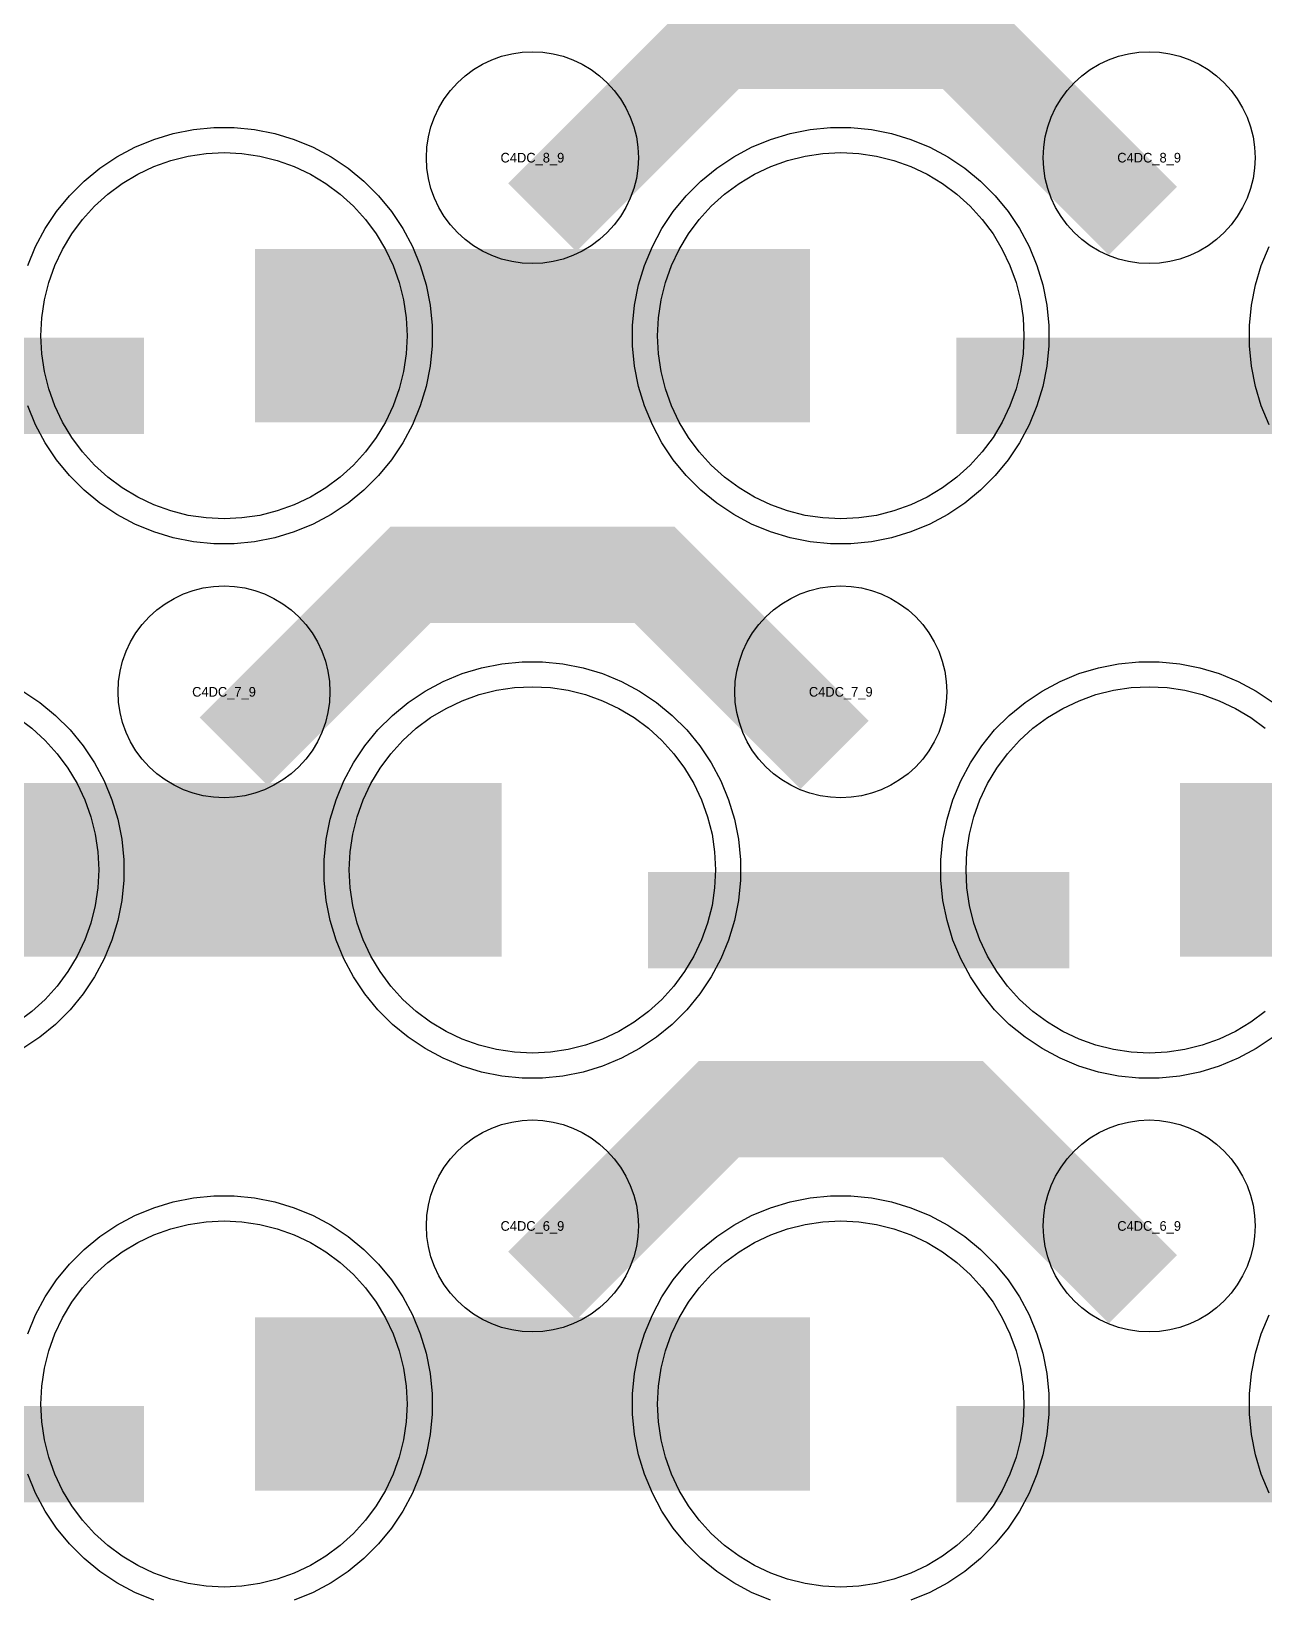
# Model space of a CAD drawing. Extents: x -11880 to 11880, y -14992 to 14992.
# Drawn here: x -9170 to -8850, y -14057.4 to -13652.1 of the extents above; entities that cross this region are included whole.
import ezdxf
from ezdxf.enums import TextEntityAlignment as Align

# ---------------------------------------------------------------- set-up
doc = ezdxf.new("R2010")
doc.units = 0
doc.header["$MEASUREMENT"] = 0
for name, color, linetype in [('GDS_775_DT_237', 138, 'CONTINUOUS'), ('RDL1_FS', 34, 'CONTINUOUS'), ('RDL_BS', 160, 'CONTINUOUS')]:
    doc.layers.add(name, color=color, linetype=linetype)

msp = doc.modelspace()

# ---------------------------------------------------------------- linework, layer by layer
at = {"layer": 'RDL1_FS', "color": 241, "true_color": 0xf7abae}
for points in [[(-9120, -13778.559), (-9124.657, -13778.33), (-9129.268, -13777.646), (-9133.791, -13776.514), (-9138.181, -13774.942), (-9142.395, -13772.95), (-9146.395, -13770.552), (-9150.14, -13767.774), (-9153.594, -13764.644), (-9156.724, -13761.19), (-9159.502, -13757.445), (-9161.9, -13753.445), (-9163.892, -13749.231), (-9165.464, -13744.841), (-9166.596, -13740.318), (-9167.28, -13735.707), (-9167.509, -13731.05), (-9167.28, -13726.393), (-9166.596, -13721.782), (-9165.464, -13717.259), (-9163.892, -13712.869), (-9161.9, -13708.655), (-9159.502, -13704.655), (-9156.724, -13700.91), (-9153.594, -13697.456), (-9150.14, -13694.326), (-9146.395, -13691.548), (-9142.395, -13689.15), (-9138.181, -13687.158), (-9133.791, -13685.586), (-9129.268, -13684.454), (-9124.657, -13683.77), (-9120, -13683.541), (-9115.343, -13683.77), (-9110.732, -13684.454), (-9106.209, -13685.586), (-9101.819, -13687.158), (-9097.605, -13689.15), (-9093.605, -13691.548), (-9089.86, -13694.326), (-9086.406, -13697.456), (-9083.276, -13700.91), (-9080.498, -13704.655), (-9078.1, -13708.655), (-9076.108, -13712.869), (-9074.536, -13717.259), (-9073.404, -13721.782), (-9072.72, -13726.393), (-9072.491, -13731.05), (-9072.72, -13735.707), (-9073.404, -13740.318), (-9074.536, -13744.841), (-9076.108, -13749.231), (-9078.1, -13753.445), (-9080.498, -13757.445), (-9083.276, -13761.19), (-9086.406, -13764.644), (-9089.86, -13767.774), (-9093.605, -13770.552), (-9097.605, -13772.95), (-9101.819, -13774.942), (-9106.209, -13776.514), (-9110.732, -13777.646), (-9115.343, -13778.33)], [(-8960, -13778.559), (-8964.657, -13778.33), (-8969.268, -13777.646), (-8973.791, -13776.514), (-8978.181, -13774.942), (-8982.395, -13772.95), (-8986.395, -13770.552), (-8990.14, -13767.774), (-8993.594, -13764.644), (-8996.724, -13761.19), (-8999.502, -13757.445), (-9001.9, -13753.445), (-9003.892, -13749.231), (-9005.464, -13744.841), (-9006.596, -13740.318), (-9007.28, -13735.707), (-9007.509, -13731.05), (-9007.28, -13726.393), (-9006.596, -13721.782), (-9005.464, -13717.259), (-9003.892, -13712.869), (-9001.9, -13708.655), (-8999.502, -13704.655), (-8996.724, -13700.91), (-8993.594, -13697.456), (-8990.14, -13694.326), (-8986.395, -13691.548), (-8982.395, -13689.15), (-8978.181, -13687.158), (-8973.791, -13685.586), (-8969.268, -13684.454), (-8964.657, -13683.77), (-8960, -13683.541), (-8955.343, -13683.77), (-8950.732, -13684.454), (-8946.209, -13685.586), (-8941.819, -13687.158), (-8937.605, -13689.15), (-8933.605, -13691.548), (-8929.86, -13694.326), (-8926.406, -13697.456), (-8923.276, -13700.91), (-8920.498, -13704.655), (-8918.1, -13708.655), (-8916.108, -13712.869), (-8914.536, -13717.259), (-8913.404, -13721.782), (-8912.72, -13726.393), (-8912.491, -13731.05), (-8912.72, -13735.707), (-8913.404, -13740.318), (-8914.536, -13744.841), (-8916.108, -13749.231), (-8918.1, -13753.445), (-8920.498, -13757.445), (-8923.276, -13761.19), (-8926.406, -13764.644), (-8929.86, -13767.774), (-8933.605, -13770.552), (-8937.605, -13772.95), (-8941.819, -13774.942), (-8946.209, -13776.514), (-8950.732, -13777.646), (-8955.343, -13778.33)], [(-9040, -13917.124), (-9044.657, -13916.895), (-9049.268, -13916.211), (-9053.791, -13915.079), (-9058.181, -13913.507), (-9062.395, -13911.515), (-9066.395, -13909.117), (-9070.14, -13906.339), (-9073.594, -13903.209), (-9076.724, -13899.755), (-9079.502, -13896.01), (-9081.9, -13892.01), (-9083.892, -13887.796), (-9085.464, -13883.406), (-9086.596, -13878.883), (-9087.28, -13874.272), (-9087.509, -13869.615), (-9087.28, -13864.958), (-9086.596, -13860.347), (-9085.464, -13855.824), (-9083.892, -13851.434), (-9081.9, -13847.22), (-9079.502, -13843.22), (-9076.724, -13839.475), (-9073.594, -13836.021), (-9070.14, -13832.891), (-9066.395, -13830.113), (-9062.395, -13827.715), (-9058.181, -13825.723), (-9053.791, -13824.151), (-9049.268, -13823.019), (-9044.657, -13822.335), (-9040, -13822.106), (-9035.343, -13822.335), (-9030.732, -13823.019), (-9026.209, -13824.151), (-9021.819, -13825.723), (-9017.605, -13827.715), (-9013.605, -13830.113), (-9009.86, -13832.891), (-9006.406, -13836.021), (-9003.276, -13839.475), (-9000.498, -13843.22), (-8998.1, -13847.22), (-8996.108, -13851.434), (-8994.536, -13855.824), (-8993.404, -13860.347), (-8992.72, -13864.958), (-8992.491, -13869.615), (-8992.72, -13874.272), (-8993.404, -13878.883), (-8994.536, -13883.406), (-8996.108, -13887.796), (-8998.1, -13892.01), (-9000.498, -13896.01), (-9003.276, -13899.755), (-9006.406, -13903.209), (-9009.86, -13906.339), (-9013.605, -13909.117), (-9017.605, -13911.515), (-9021.819, -13913.507), (-9026.209, -13915.079), (-9030.732, -13916.211), (-9035.343, -13916.895)], [(-9120, -14055.689), (-9124.657, -14055.46), (-9129.268, -14054.776), (-9133.791, -14053.644), (-9138.181, -14052.072), (-9142.395, -14050.08), (-9146.395, -14047.682), (-9150.14, -14044.904), (-9153.594, -14041.774), (-9156.724, -14038.32), (-9159.502, -14034.575), (-9161.9, -14030.575), (-9163.892, -14026.361), (-9165.464, -14021.971), (-9166.596, -14017.448), (-9167.28, -14012.837), (-9167.509, -14008.18), (-9167.28, -14003.523), (-9166.596, -13998.912), (-9165.464, -13994.389), (-9163.892, -13989.999), (-9161.9, -13985.785), (-9159.502, -13981.785), (-9156.724, -13978.04), (-9153.594, -13974.586), (-9150.14, -13971.456), (-9146.395, -13968.678), (-9142.395, -13966.28), (-9138.181, -13964.288), (-9133.791, -13962.716), (-9129.268, -13961.584), (-9124.657, -13960.9), (-9120, -13960.671), (-9115.343, -13960.9), (-9110.732, -13961.584), (-9106.209, -13962.716), (-9101.819, -13964.288), (-9097.605, -13966.28), (-9093.605, -13968.678), (-9089.86, -13971.456), (-9086.406, -13974.586), (-9083.276, -13978.04), (-9080.498, -13981.785), (-9078.1, -13985.785), (-9076.108, -13989.999), (-9074.536, -13994.389), (-9073.404, -13998.912), (-9072.72, -14003.523), (-9072.491, -14008.18), (-9072.72, -14012.837), (-9073.404, -14017.448), (-9074.536, -14021.971), (-9076.108, -14026.361), (-9078.1, -14030.575), (-9080.498, -14034.575), (-9083.276, -14038.32), (-9086.406, -14041.774), (-9089.86, -14044.904), (-9093.605, -14047.682), (-9097.605, -14050.08), (-9101.819, -14052.072), (-9106.209, -14053.644), (-9110.732, -14054.776), (-9115.343, -14055.46)], [(-8960, -14055.689), (-8964.657, -14055.46), (-8969.268, -14054.776), (-8973.791, -14053.644), (-8978.181, -14052.072), (-8982.395, -14050.08), (-8986.395, -14047.682), (-8990.14, -14044.904), (-8993.594, -14041.774), (-8996.724, -14038.32), (-8999.502, -14034.575), (-9001.9, -14030.575), (-9003.892, -14026.361), (-9005.464, -14021.971), (-9006.596, -14017.448), (-9007.28, -14012.837), (-9007.509, -14008.18), (-9007.28, -14003.523), (-9006.596, -13998.912), (-9005.464, -13994.389), (-9003.892, -13989.999), (-9001.9, -13985.785), (-8999.502, -13981.785), (-8996.724, -13978.04), (-8993.594, -13974.586), (-8990.14, -13971.456), (-8986.395, -13968.678), (-8982.395, -13966.28), (-8978.181, -13964.288), (-8973.791, -13962.716), (-8969.268, -13961.584), (-8964.657, -13960.9), (-8960, -13960.671), (-8955.343, -13960.9), (-8950.732, -13961.584), (-8946.209, -13962.716), (-8941.819, -13964.288), (-8937.605, -13966.28), (-8933.605, -13968.678), (-8929.86, -13971.456), (-8926.406, -13974.586), (-8923.276, -13978.04), (-8920.498, -13981.785), (-8918.1, -13985.785), (-8916.108, -13989.999), (-8914.536, -13994.389), (-8913.404, -13998.912), (-8912.72, -14003.523), (-8912.491, -14008.18), (-8912.72, -14012.837), (-8913.404, -14017.448), (-8914.536, -14021.971), (-8916.108, -14026.361), (-8918.1, -14030.575), (-8920.498, -14034.575), (-8923.276, -14038.32), (-8926.406, -14041.774), (-8929.86, -14044.904), (-8933.605, -14047.682), (-8937.605, -14050.08), (-8941.819, -14052.072), (-8946.209, -14053.644), (-8950.732, -14054.776), (-8955.343, -14055.46)]]:
    msp.add_lwpolyline(points, close=True, dxfattribs=at)
for points in [[(-9111.998, -13731.05, 45, 45, 0), (-9039.998, -13731.05, 45, 45, 0)], [(-9039.998, -13731.05, 45, 45, 0), (-8967.998, -13731.05, 45, 45, 0)], [(-9191.998, -13869.615, 45, 45, 0), (-9119.998, -13869.615, 45, 45, 0)], [(-9119.998, -13869.615, 45, 45, 0), (-9047.998, -13869.615, 45, 45, 0)], [(-8871.998, -13869.615, 45, 45, 0), (-8799.998, -13869.615, 45, 45, 0)], [(-9111.998, -14008.18, 45, 45, 0), (-9039.998, -14008.18, 45, 45, 0)], [(-9039.998, -14008.18, 45, 45, 0), (-8967.998, -14008.18, 45, 45, 0)]]:
    msp.add_lwpolyline(points, format="xyseb", dxfattribs=at)
for points in [[(-8849.86, -13906.339), (-8853.605, -13909.117), (-8857.605, -13911.515), (-8861.819, -13913.507), (-8866.209, -13915.079), (-8870.732, -13916.211), (-8875.343, -13916.895), (-8880, -13917.124), (-8884.657, -13916.895), (-8889.268, -13916.211), (-8893.791, -13915.079), (-8898.181, -13913.507), (-8902.395, -13911.515), (-8906.395, -13909.117), (-8910.14, -13906.339), (-8913.594, -13903.209), (-8916.724, -13899.755), (-8919.502, -13896.01), (-8921.9, -13892.01), (-8923.892, -13887.796), (-8925.464, -13883.406), (-8926.596, -13878.883), (-8927.28, -13874.272), (-8927.509, -13869.615), (-8927.28, -13864.958), (-8926.596, -13860.347), (-8925.464, -13855.824), (-8923.892, -13851.434), (-8921.9, -13847.22), (-8919.502, -13843.22), (-8916.724, -13839.475), (-8913.594, -13836.021), (-8910.14, -13832.891), (-8906.395, -13830.113), (-8902.395, -13827.715), (-8898.181, -13825.723), (-8893.791, -13824.151), (-8889.268, -13823.019), (-8884.657, -13822.335), (-8880, -13822.106), (-8875.343, -13822.335), (-8870.732, -13823.019), (-8866.209, -13824.151), (-8861.819, -13825.723), (-8857.605, -13827.715), (-8853.605, -13830.113), (-8849.86, -13832.891)], [(-9173.605, -13830.113), (-9169.86, -13832.891), (-9166.406, -13836.021), (-9163.276, -13839.475), (-9160.498, -13843.22), (-9158.1, -13847.22), (-9156.108, -13851.434), (-9154.536, -13855.824), (-9153.404, -13860.347), (-9152.72, -13864.958), (-9152.491, -13869.615), (-9152.72, -13874.272), (-9153.404, -13878.883), (-9154.536, -13883.406), (-9156.108, -13887.796), (-9158.1, -13892.01), (-9160.498, -13896.01), (-9163.276, -13899.755), (-9166.406, -13903.209), (-9169.86, -13906.339), (-9173.605, -13909.117)]]:
    msp.add_lwpolyline(points, dxfattribs=at)
at = {"layer": 'RDL_BS'}
for points in [[(-9037.438, -13700.364, 25, 25, 0), (-8991.623, -13654.549, 25, 25, 0), (-8958.07, -13654.549, 25, 25, 0)], [(-8881.599, -13701.263, 25, 25, 0), (-8928.313, -13654.549, 25, 25, 0), (-8958.071, -13654.549, 25, 25, 0)], [(-9117.438, -13838.929, 25, 25, 0), (-9071.623, -13793.114, 25, 25, 0), (-9038.07, -13793.114, 25, 25, 0)], [(-8961.599, -13839.828, 25, 25, 0), (-9008.313, -13793.114, 25, 25, 0), (-9038.071, -13793.114, 25, 25, 0)], [(-9037.438, -13977.494, 25, 25, 0), (-8991.623, -13931.679, 25, 25, 0), (-8958.07, -13931.679, 25, 25, 0)], [(-8881.599, -13978.393, 25, 25, 0), (-8928.313, -13931.679, 25, 25, 0), (-8958.071, -13931.679, 25, 25, 0)]]:
    msp.add_lwpolyline(points, format="xyseb", dxfattribs=at)
for points in [[(-9040, -13712.356), (-9042.693, -13712.224), (-9045.365, -13711.828), (-9047.984, -13711.171), (-9050.519, -13710.264), (-9052.956, -13709.112), (-9055.28, -13707.719), (-9057.443, -13706.116), (-9059.442, -13704.304), (-9061.254, -13702.305), (-9062.857, -13700.142), (-9064.25, -13697.818), (-9065.402, -13695.381), (-9066.309, -13692.846), (-9066.966, -13690.227), (-9067.362, -13687.555), (-9067.494, -13684.862), (-9067.362, -13682.169), (-9066.966, -13679.497), (-9066.309, -13676.878), (-9065.402, -13674.343), (-9064.25, -13671.906), (-9062.857, -13669.582), (-9061.254, -13667.419), (-9059.442, -13665.42), (-9057.443, -13663.608), (-9055.28, -13662.005), (-9052.956, -13660.612), (-9050.519, -13659.46), (-9047.984, -13658.553), (-9045.365, -13657.896), (-9042.693, -13657.5), (-9040, -13657.368), (-9037.307, -13657.5), (-9034.635, -13657.896), (-9032.016, -13658.553), (-9029.481, -13659.46), (-9027.044, -13660.612), (-9024.72, -13662.005), (-9022.557, -13663.608), (-9020.558, -13665.42), (-9018.746, -13667.419), (-9017.143, -13669.582), (-9015.75, -13671.906), (-9014.598, -13674.343), (-9013.691, -13676.878), (-9013.034, -13679.497), (-9012.638, -13682.169), (-9012.506, -13684.862), (-9012.638, -13687.555), (-9013.034, -13690.227), (-9013.691, -13692.846), (-9014.598, -13695.381), (-9015.75, -13697.818), (-9017.143, -13700.142), (-9018.746, -13702.305), (-9020.558, -13704.304), (-9022.557, -13706.116), (-9024.72, -13707.719), (-9027.044, -13709.112), (-9029.481, -13710.264), (-9032.016, -13711.171), (-9034.635, -13711.828), (-9037.307, -13712.224)], [(-8880, -13712.356), (-8882.693, -13712.224), (-8885.365, -13711.828), (-8887.984, -13711.171), (-8890.519, -13710.264), (-8892.956, -13709.112), (-8895.28, -13707.719), (-8897.443, -13706.116), (-8899.442, -13704.304), (-8901.254, -13702.305), (-8902.857, -13700.142), (-8904.25, -13697.818), (-8905.402, -13695.381), (-8906.309, -13692.846), (-8906.966, -13690.227), (-8907.362, -13687.555), (-8907.494, -13684.862), (-8907.362, -13682.169), (-8906.966, -13679.497), (-8906.309, -13676.878), (-8905.402, -13674.343), (-8904.25, -13671.906), (-8902.857, -13669.582), (-8901.254, -13667.419), (-8899.442, -13665.42), (-8897.443, -13663.608), (-8895.28, -13662.005), (-8892.956, -13660.612), (-8890.519, -13659.46), (-8887.984, -13658.553), (-8885.365, -13657.896), (-8882.693, -13657.5), (-8880, -13657.368), (-8877.307, -13657.5), (-8874.635, -13657.896), (-8872.016, -13658.553), (-8869.481, -13659.46), (-8867.044, -13660.612), (-8864.72, -13662.005), (-8862.557, -13663.608), (-8860.558, -13665.42), (-8858.746, -13667.419), (-8857.143, -13669.582), (-8855.75, -13671.906), (-8854.598, -13674.343), (-8853.691, -13676.878), (-8853.034, -13679.497), (-8852.638, -13682.169), (-8852.506, -13684.862), (-8852.638, -13687.555), (-8853.034, -13690.227), (-8853.691, -13692.846), (-8854.598, -13695.381), (-8855.75, -13697.818), (-8857.143, -13700.142), (-8858.746, -13702.305), (-8860.558, -13704.304), (-8862.557, -13706.116), (-8864.72, -13707.719), (-8867.044, -13709.112), (-8869.481, -13710.264), (-8872.016, -13711.171), (-8874.635, -13711.828), (-8877.307, -13712.224)], [(-9120, -13850.921), (-9122.693, -13850.789), (-9125.365, -13850.393), (-9127.984, -13849.736), (-9130.519, -13848.829), (-9132.956, -13847.677), (-9135.28, -13846.284), (-9137.443, -13844.681), (-9139.442, -13842.869), (-9141.254, -13840.87), (-9142.857, -13838.707), (-9144.25, -13836.383), (-9145.402, -13833.946), (-9146.309, -13831.411), (-9146.966, -13828.792), (-9147.362, -13826.12), (-9147.494, -13823.427), (-9147.362, -13820.734), (-9146.966, -13818.062), (-9146.309, -13815.443), (-9145.402, -13812.908), (-9144.25, -13810.471), (-9142.857, -13808.147), (-9141.254, -13805.984), (-9139.442, -13803.985), (-9137.443, -13802.173), (-9135.28, -13800.57), (-9132.956, -13799.177), (-9130.519, -13798.025), (-9127.984, -13797.118), (-9125.365, -13796.461), (-9122.693, -13796.065), (-9120, -13795.933), (-9117.307, -13796.065), (-9114.635, -13796.461), (-9112.016, -13797.118), (-9109.481, -13798.025), (-9107.044, -13799.177), (-9104.72, -13800.57), (-9102.557, -13802.173), (-9100.558, -13803.985), (-9098.746, -13805.984), (-9097.143, -13808.147), (-9095.75, -13810.471), (-9094.598, -13812.908), (-9093.691, -13815.443), (-9093.034, -13818.062), (-9092.638, -13820.734), (-9092.506, -13823.427), (-9092.638, -13826.12), (-9093.034, -13828.792), (-9093.691, -13831.411), (-9094.598, -13833.946), (-9095.75, -13836.383), (-9097.143, -13838.707), (-9098.746, -13840.87), (-9100.558, -13842.869), (-9102.557, -13844.681), (-9104.72, -13846.284), (-9107.044, -13847.677), (-9109.481, -13848.829), (-9112.016, -13849.736), (-9114.635, -13850.393), (-9117.307, -13850.789)], [(-8960, -13850.921), (-8962.693, -13850.789), (-8965.365, -13850.393), (-8967.984, -13849.736), (-8970.519, -13848.829), (-8972.956, -13847.677), (-8975.28, -13846.284), (-8977.443, -13844.681), (-8979.442, -13842.869), (-8981.254, -13840.87), (-8982.857, -13838.707), (-8984.25, -13836.383), (-8985.402, -13833.946), (-8986.309, -13831.411), (-8986.966, -13828.792), (-8987.362, -13826.12), (-8987.494, -13823.427), (-8987.362, -13820.734), (-8986.966, -13818.062), (-8986.309, -13815.443), (-8985.402, -13812.908), (-8984.25, -13810.471), (-8982.857, -13808.147), (-8981.254, -13805.984), (-8979.442, -13803.985), (-8977.443, -13802.173), (-8975.28, -13800.57), (-8972.956, -13799.177), (-8970.519, -13798.025), (-8967.984, -13797.118), (-8965.365, -13796.461), (-8962.693, -13796.065), (-8960, -13795.933), (-8957.307, -13796.065), (-8954.635, -13796.461), (-8952.016, -13797.118), (-8949.481, -13798.025), (-8947.044, -13799.177), (-8944.72, -13800.57), (-8942.557, -13802.173), (-8940.558, -13803.985), (-8938.746, -13805.984), (-8937.143, -13808.147), (-8935.75, -13810.471), (-8934.598, -13812.908), (-8933.691, -13815.443), (-8933.034, -13818.062), (-8932.638, -13820.734), (-8932.506, -13823.427), (-8932.638, -13826.12), (-8933.034, -13828.792), (-8933.691, -13831.411), (-8934.598, -13833.946), (-8935.75, -13836.383), (-8937.143, -13838.707), (-8938.746, -13840.87), (-8940.558, -13842.869), (-8942.557, -13844.681), (-8944.72, -13846.284), (-8947.044, -13847.677), (-8949.481, -13848.829), (-8952.016, -13849.736), (-8954.635, -13850.393), (-8957.307, -13850.789)], [(-9040, -13989.486), (-9042.693, -13989.354), (-9045.365, -13988.958), (-9047.984, -13988.301), (-9050.519, -13987.394), (-9052.956, -13986.242), (-9055.28, -13984.849), (-9057.443, -13983.246), (-9059.442, -13981.434), (-9061.254, -13979.435), (-9062.857, -13977.272), (-9064.25, -13974.948), (-9065.402, -13972.511), (-9066.309, -13969.976), (-9066.966, -13967.357), (-9067.362, -13964.685), (-9067.494, -13961.992), (-9067.362, -13959.299), (-9066.966, -13956.627), (-9066.309, -13954.008), (-9065.402, -13951.473), (-9064.25, -13949.036), (-9062.857, -13946.712), (-9061.254, -13944.549), (-9059.442, -13942.55), (-9057.443, -13940.738), (-9055.28, -13939.135), (-9052.956, -13937.742), (-9050.519, -13936.59), (-9047.984, -13935.683), (-9045.365, -13935.026), (-9042.693, -13934.63), (-9040, -13934.498), (-9037.307, -13934.63), (-9034.635, -13935.026), (-9032.016, -13935.683), (-9029.481, -13936.59), (-9027.044, -13937.742), (-9024.72, -13939.135), (-9022.557, -13940.738), (-9020.558, -13942.55), (-9018.746, -13944.549), (-9017.143, -13946.712), (-9015.75, -13949.036), (-9014.598, -13951.473), (-9013.691, -13954.008), (-9013.034, -13956.627), (-9012.638, -13959.299), (-9012.506, -13961.992), (-9012.638, -13964.685), (-9013.034, -13967.357), (-9013.691, -13969.976), (-9014.598, -13972.511), (-9015.75, -13974.948), (-9017.143, -13977.272), (-9018.746, -13979.435), (-9020.558, -13981.434), (-9022.557, -13983.246), (-9024.72, -13984.849), (-9027.044, -13986.242), (-9029.481, -13987.394), (-9032.016, -13988.301), (-9034.635, -13988.958), (-9037.307, -13989.354)], [(-8880, -13989.486), (-8882.693, -13989.354), (-8885.365, -13988.958), (-8887.984, -13988.301), (-8890.519, -13987.394), (-8892.956, -13986.242), (-8895.28, -13984.849), (-8897.443, -13983.246), (-8899.442, -13981.434), (-8901.254, -13979.435), (-8902.857, -13977.272), (-8904.25, -13974.948), (-8905.402, -13972.511), (-8906.309, -13969.976), (-8906.966, -13967.357), (-8907.362, -13964.685), (-8907.494, -13961.992), (-8907.362, -13959.299), (-8906.966, -13956.627), (-8906.309, -13954.008), (-8905.402, -13951.473), (-8904.25, -13949.036), (-8902.857, -13946.712), (-8901.254, -13944.549), (-8899.442, -13942.55), (-8897.443, -13940.738), (-8895.28, -13939.135), (-8892.956, -13937.742), (-8890.519, -13936.59), (-8887.984, -13935.683), (-8885.365, -13935.026), (-8882.693, -13934.63), (-8880, -13934.498), (-8877.307, -13934.63), (-8874.635, -13935.026), (-8872.016, -13935.683), (-8869.481, -13936.59), (-8867.044, -13937.742), (-8864.72, -13939.135), (-8862.557, -13940.738), (-8860.558, -13942.55), (-8858.746, -13944.549), (-8857.143, -13946.712), (-8855.75, -13949.036), (-8854.598, -13951.473), (-8853.691, -13954.008), (-8853.034, -13956.627), (-8852.638, -13959.299), (-8852.506, -13961.992), (-8852.638, -13964.685), (-8853.034, -13967.357), (-8853.691, -13969.976), (-8854.598, -13972.511), (-8855.75, -13974.948), (-8857.143, -13977.272), (-8858.746, -13979.435), (-8860.558, -13981.434), (-8862.557, -13983.246), (-8864.72, -13984.849), (-8867.044, -13986.242), (-8869.481, -13987.394), (-8872.016, -13988.301), (-8874.635, -13988.958), (-8877.307, -13989.354)]]:
    msp.add_lwpolyline(points, close=True, dxfattribs=at)
at = {"layer": 'RDL_BS', "color": 241, "true_color": 0xf7abae}
for points in [[(-9170.906, -13712.845), (-9168.875, -13707.935), (-9166.383, -13703.273), (-9163.436, -13698.859), (-9160.074, -13694.758), (-9156.292, -13690.976), (-9152.191, -13687.614), (-9147.777, -13684.667), (-9143.115, -13682.175), (-9138.205, -13680.144), (-9133.165, -13678.613), (-9127.938, -13677.567), (-9122.644, -13677.05), (-9117.356, -13677.05), (-9112.062, -13677.567), (-9106.835, -13678.613), (-9101.795, -13680.144), (-9096.885, -13682.175), (-9092.223, -13684.667), (-9087.809, -13687.614), (-9083.708, -13690.976), (-9079.926, -13694.758), (-9076.564, -13698.859), (-9073.617, -13703.273), (-9071.125, -13707.935), (-9069.094, -13712.845), (-9067.563, -13717.885), (-9066.517, -13723.112), (-9066, -13728.406), (-9066, -13733.694), (-9066.517, -13738.988), (-9067.563, -13744.215), (-9069.094, -13749.255), (-9071.125, -13754.165), (-9073.617, -13758.827), (-9076.564, -13763.241), (-9079.926, -13767.342), (-9083.708, -13771.124), (-9087.809, -13774.486), (-9092.223, -13777.433), (-9096.885, -13779.925), (-9101.795, -13781.956), (-9106.835, -13783.487), (-9112.062, -13784.533), (-9117.356, -13785.05), (-9122.644, -13785.05), (-9127.938, -13784.533), (-9133.165, -13783.487), (-9138.205, -13781.956), (-9143.115, -13779.925), (-9147.777, -13777.433), (-9152.191, -13774.486), (-9156.292, -13771.124), (-9160.074, -13767.342), (-9163.436, -13763.241), (-9166.383, -13758.827), (-9168.875, -13754.165), (-9170.906, -13749.255)], [(-8848.875, -13754.165), (-8850.906, -13749.255), (-8852.437, -13744.215), (-8853.483, -13738.988), (-8854, -13733.694), (-8854, -13728.406), (-8853.483, -13723.112), (-8852.437, -13717.885), (-8850.906, -13712.845), (-8848.875, -13707.935)], [(-8847.809, -13913.051), (-8852.223, -13915.998), (-8856.885, -13918.49), (-8861.795, -13920.521), (-8866.835, -13922.052), (-8872.062, -13923.098), (-8877.356, -13923.615), (-8882.644, -13923.615), (-8887.938, -13923.098), (-8893.165, -13922.052), (-8898.205, -13920.521), (-8903.115, -13918.49), (-8907.777, -13915.998), (-8912.191, -13913.051), (-8916.292, -13909.689), (-8920.074, -13905.907), (-8923.436, -13901.806), (-8926.383, -13897.392), (-8928.875, -13892.73), (-8930.906, -13887.82), (-8932.437, -13882.78), (-8933.483, -13877.553), (-8934, -13872.259), (-8934, -13866.971), (-8933.483, -13861.677), (-8932.437, -13856.45), (-8930.906, -13851.41), (-8928.875, -13846.5), (-8926.383, -13841.838), (-8923.436, -13837.424), (-8920.074, -13833.323), (-8916.292, -13829.541), (-8912.191, -13826.179), (-8907.777, -13823.232), (-8903.115, -13820.74), (-8898.205, -13818.709), (-8893.165, -13817.178), (-8887.938, -13816.132), (-8882.644, -13815.615), (-8877.356, -13815.615), (-8872.062, -13816.132), (-8866.835, -13817.178), (-8861.795, -13818.709), (-8856.885, -13820.74), (-8852.223, -13823.232), (-8847.809, -13826.179)], [(-9172.223, -13823.232), (-9167.809, -13826.179), (-9163.708, -13829.541), (-9159.926, -13833.323), (-9156.564, -13837.424), (-9153.617, -13841.838), (-9151.125, -13846.5), (-9149.094, -13851.41), (-9147.563, -13856.45), (-9146.517, -13861.677), (-9146, -13866.971), (-9146, -13872.259), (-9146.517, -13877.553), (-9147.563, -13882.78), (-9149.094, -13887.82), (-9151.125, -13892.73), (-9153.617, -13897.392), (-9156.564, -13901.806), (-9159.926, -13905.907), (-9163.708, -13909.689), (-9167.809, -13913.051), (-9172.223, -13915.998)], [(-9170.906, -13989.975), (-9168.875, -13985.065), (-9166.383, -13980.403), (-9163.436, -13975.989), (-9160.074, -13971.888), (-9156.292, -13968.106), (-9152.191, -13964.744), (-9147.777, -13961.797), (-9143.115, -13959.305), (-9138.205, -13957.274), (-9133.165, -13955.743), (-9127.938, -13954.697), (-9122.644, -13954.18), (-9117.356, -13954.18), (-9112.062, -13954.697), (-9106.835, -13955.743), (-9101.795, -13957.274), (-9096.885, -13959.305), (-9092.223, -13961.797), (-9087.809, -13964.744), (-9083.708, -13968.106), (-9079.926, -13971.888), (-9076.564, -13975.989), (-9073.617, -13980.403), (-9071.125, -13985.065), (-9069.094, -13989.975), (-9067.563, -13995.015), (-9066.517, -14000.242), (-9066, -14005.536), (-9066, -14010.824), (-9066.517, -14016.118), (-9067.563, -14021.345), (-9069.094, -14026.385), (-9071.125, -14031.295), (-9073.617, -14035.957), (-9076.564, -14040.371), (-9079.926, -14044.472), (-9083.708, -14048.254), (-9087.809, -14051.616), (-9092.223, -14054.563), (-9096.885, -14057.055), (-9101.795, -14059.086)], [(-8978.205, -14059.086), (-8983.115, -14057.055), (-8987.777, -14054.563), (-8992.191, -14051.616), (-8996.292, -14048.254), (-9000.074, -14044.472), (-9003.436, -14040.371), (-9006.383, -14035.957), (-9008.875, -14031.295), (-9010.906, -14026.385), (-9012.437, -14021.345), (-9013.483, -14016.118), (-9014, -14010.824), (-9014, -14005.536), (-9013.483, -14000.242), (-9012.437, -13995.015), (-9010.906, -13989.975), (-9008.875, -13985.065), (-9006.383, -13980.403), (-9003.436, -13975.989), (-9000.074, -13971.888), (-8996.292, -13968.106), (-8992.191, -13964.744), (-8987.777, -13961.797), (-8983.115, -13959.305), (-8978.205, -13957.274), (-8973.165, -13955.743), (-8967.938, -13954.697), (-8962.644, -13954.18), (-8957.356, -13954.18), (-8952.062, -13954.697), (-8946.835, -13955.743), (-8941.795, -13957.274), (-8936.885, -13959.305), (-8932.223, -13961.797), (-8927.809, -13964.744), (-8923.708, -13968.106), (-8919.926, -13971.888), (-8916.564, -13975.989), (-8913.617, -13980.403), (-8911.125, -13985.065), (-8909.094, -13989.975), (-8907.563, -13995.015), (-8906.517, -14000.242), (-8906, -14005.536), (-8906, -14010.824), (-8906.517, -14016.118), (-8907.563, -14021.345), (-8909.094, -14026.385), (-8911.125, -14031.295), (-8913.617, -14035.957), (-8916.564, -14040.371), (-8919.926, -14044.472), (-8923.708, -14048.254), (-8927.809, -14051.616), (-8932.223, -14054.563), (-8936.885, -14057.055), (-8941.795, -14059.086)], [(-8848.875, -14031.295), (-8850.906, -14026.385), (-8852.437, -14021.345), (-8853.483, -14016.118), (-8854, -14010.824), (-8854, -14005.536), (-8853.483, -14000.242), (-8852.437, -13995.015), (-8850.906, -13989.975), (-8848.875, -13985.065)], [(-9138.205, -14059.086), (-9143.115, -14057.055), (-9147.777, -14054.563), (-9152.191, -14051.616), (-9156.292, -14048.254), (-9160.074, -14044.472), (-9163.436, -14040.371), (-9166.383, -14035.957), (-9168.875, -14031.295), (-9170.906, -14026.385)]]:
    msp.add_lwpolyline(points, dxfattribs=at)
for points in [[(-8962.644, -13785.05), (-8967.938, -13784.533), (-8973.165, -13783.487), (-8978.205, -13781.956), (-8983.115, -13779.925), (-8987.777, -13777.433), (-8992.191, -13774.486), (-8996.292, -13771.124), (-9000.074, -13767.342), (-9003.436, -13763.241), (-9006.383, -13758.827), (-9008.875, -13754.165), (-9010.906, -13749.255), (-9012.437, -13744.215), (-9013.483, -13738.988), (-9014, -13733.694), (-9014, -13728.406), (-9013.483, -13723.112), (-9012.437, -13717.885), (-9010.906, -13712.845), (-9008.875, -13707.935), (-9006.383, -13703.273), (-9003.436, -13698.859), (-9000.074, -13694.758), (-8996.292, -13690.976), (-8992.191, -13687.614), (-8987.777, -13684.667), (-8983.115, -13682.175), (-8978.205, -13680.144), (-8973.165, -13678.613), (-8967.938, -13677.567), (-8962.644, -13677.05), (-8957.356, -13677.05), (-8952.062, -13677.567), (-8946.835, -13678.613), (-8941.795, -13680.144), (-8936.885, -13682.175), (-8932.223, -13684.667), (-8927.809, -13687.614), (-8923.708, -13690.976), (-8919.926, -13694.758), (-8916.564, -13698.859), (-8913.617, -13703.273), (-8911.125, -13707.935), (-8909.094, -13712.845), (-8907.563, -13717.885), (-8906.517, -13723.112), (-8906, -13728.406), (-8906, -13733.694), (-8906.517, -13738.988), (-8907.563, -13744.215), (-8909.094, -13749.255), (-8911.125, -13754.165), (-8913.617, -13758.827), (-8916.564, -13763.241), (-8919.926, -13767.342), (-8923.708, -13771.124), (-8927.809, -13774.486), (-8932.223, -13777.433), (-8936.885, -13779.925), (-8941.795, -13781.956), (-8946.835, -13783.487), (-8952.062, -13784.533), (-8957.356, -13785.05)], [(-9042.644, -13923.615), (-9047.938, -13923.098), (-9053.165, -13922.052), (-9058.205, -13920.521), (-9063.115, -13918.49), (-9067.777, -13915.998), (-9072.191, -13913.051), (-9076.292, -13909.689), (-9080.074, -13905.907), (-9083.436, -13901.806), (-9086.383, -13897.392), (-9088.875, -13892.73), (-9090.906, -13887.82), (-9092.437, -13882.78), (-9093.483, -13877.553), (-9094, -13872.259), (-9094, -13866.971), (-9093.483, -13861.677), (-9092.437, -13856.45), (-9090.906, -13851.41), (-9088.875, -13846.5), (-9086.383, -13841.838), (-9083.436, -13837.424), (-9080.074, -13833.323), (-9076.292, -13829.541), (-9072.191, -13826.179), (-9067.777, -13823.232), (-9063.115, -13820.74), (-9058.205, -13818.709), (-9053.165, -13817.178), (-9047.938, -13816.132), (-9042.644, -13815.615), (-9037.356, -13815.615), (-9032.062, -13816.132), (-9026.835, -13817.178), (-9021.795, -13818.709), (-9016.885, -13820.74), (-9012.223, -13823.232), (-9007.809, -13826.179), (-9003.708, -13829.541), (-8999.926, -13833.323), (-8996.564, -13837.424), (-8993.617, -13841.838), (-8991.125, -13846.5), (-8989.094, -13851.41), (-8987.563, -13856.45), (-8986.517, -13861.677), (-8986, -13866.971), (-8986, -13872.259), (-8986.517, -13877.553), (-8987.563, -13882.78), (-8989.094, -13887.82), (-8991.125, -13892.73), (-8993.617, -13897.392), (-8996.564, -13901.806), (-8999.926, -13905.907), (-9003.708, -13909.689), (-9007.809, -13913.051), (-9012.223, -13915.998), (-9016.885, -13918.49), (-9021.795, -13920.521), (-9026.835, -13922.052), (-9032.062, -13923.098), (-9037.356, -13923.615)]]:
    msp.add_lwpolyline(points, close=True, dxfattribs=at)
for points in [[(-9249.984, -13744.063, 25, 25, 0), (-9140.719, -13744.063, 25, 25, 0)], [(-8929.984, -13744.063, 25, 25, 0), (-8820.719, -13744.063, 25, 25, 0)], [(-9009.984, -13882.628, 25, 25, 0), (-8900.719, -13882.628, 25, 25, 0)], [(-9249.984, -14021.193, 25, 25, 0), (-9140.719, -14021.193, 25, 25, 0)], [(-8929.984, -14021.193, 25, 25, 0), (-8820.719, -14021.193, 25, 25, 0)]]:
    msp.add_lwpolyline(points, format="xyseb", dxfattribs=at)

# ---------------------------------------------------------------- texts
at = {"layer": 'GDS_775_DT_237'}
for s, p in [('C4DC_8_9', (-9040, -13684.862)), ('C4DC_8_9', (-9040, -13684.862)), ('C4DC_8_9', (-8880, -13684.862)), ('C4DC_8_9', (-8880, -13684.862)), ('C4DC_7_9', (-9120, -13823.427)), ('C4DC_7_9', (-9120, -13823.427)), ('C4DC_7_9', (-8960, -13823.427)), ('C4DC_7_9', (-8960, -13823.427)), ('C4DC_6_9', (-9040, -13961.992)), ('C4DC_6_9', (-9040, -13961.992)), ('C4DC_6_9', (-8880, -13961.992)), ('C4DC_6_9', (-8880, -13961.992))]:
    msp.add_text(s, height=2.5, dxfattribs=at).set_placement(p, align=Align.MIDDLE_CENTER)

doc.saveas('drawing.dxf')
